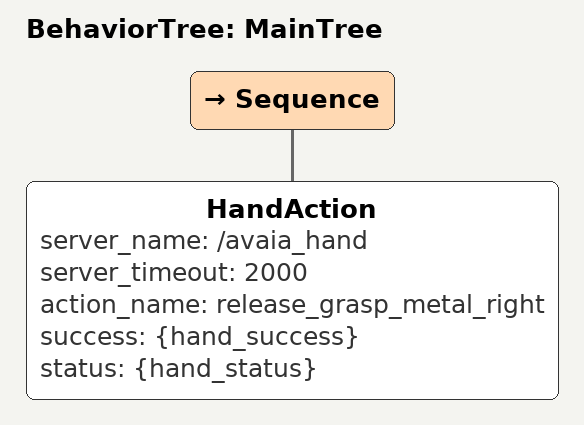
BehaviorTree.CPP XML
<?xml version="1.0" encoding="UTF-8"?>
<root BTCPP_format="4"
      main_tree_to_execute="MainTree">
    <BehaviorTree ID="MainTree">
            <Sequence>
                <HandAction server_name="/avaia_hand"
                            server_timeout="2000"
                            action_name="release_grasp_metal_right"
                            success="{hand_success}"
                            status="{hand_status}"/>
            </Sequence>
    </BehaviorTree>
</root>
